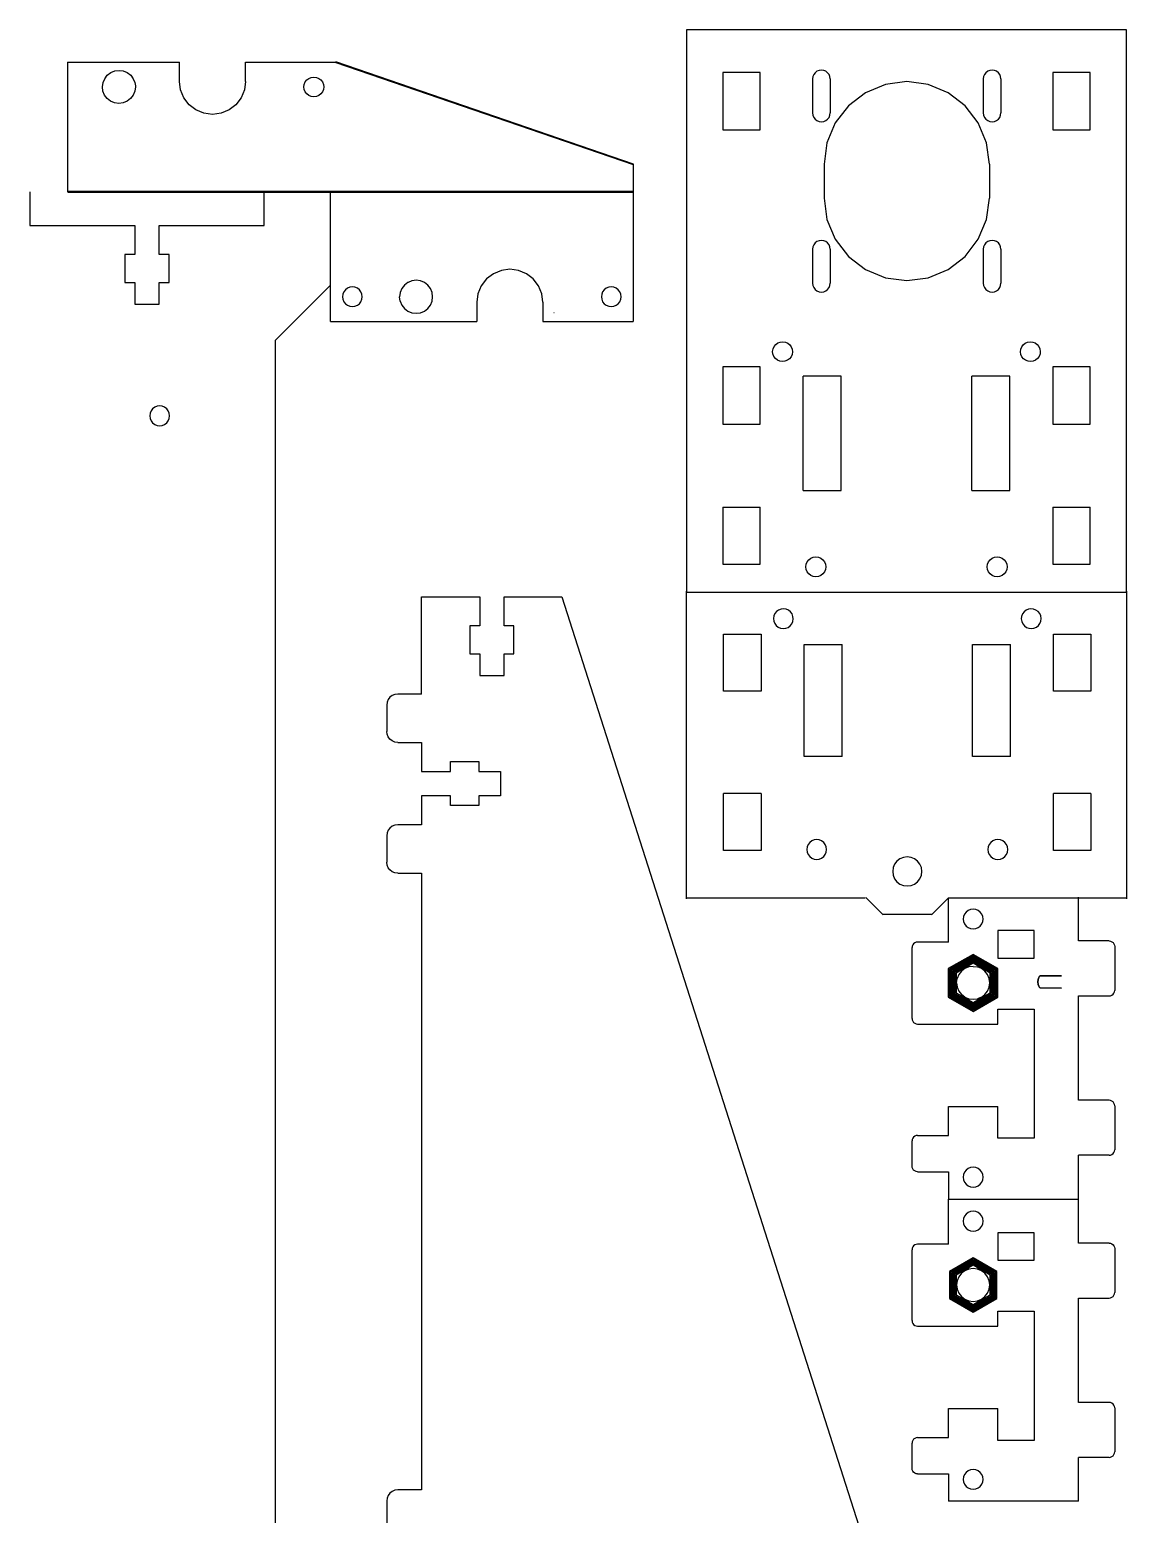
# Model space of a CAD drawing. Extents: x -2059 to 142, y -21 to 1016.
# Drawn here: x -58.7 to 140.6, y 175.3 to 445 of the extents above; entities that cross this region are included whole.
import ezdxf

# ---------------------------------------------------------------- set-up
doc = ezdxf.new("R2010")
doc.units = 0
doc.layers.get('0').update_dxf_attribs({"linetype": 'CONTINUOUS'})

msp = doc.modelspace()

# ---------------------------------------------------------------- linework, layer by layer
at = {"color": 5}
for points in [[(140.419393, 445.00723), (60.520026, 445.00723), (60.520026, 342.913421)], [(140.419393, 342.913421), (140.419393, 445.00723)], [(-51.836722, 439.10261), (-51.836722, 415.54978)], [(-51.836722, 439.10261), (-31.538606, 439.10261)], [(-31.538606, 435.609633), (-31.538606, 439.10261)], [(-19.53875, 435.609633), (-19.53875, 439.10261)], [(-19.538689, 439.10261), (-3.138825, 439.10261)], [(-31.334167, 434.059774), (-31.538606, 435.609633)], [(-19.53875, 435.609633), (-19.74319, 434.059774), (-20.342567, 432.615595), (-21.29608, 431.375449), (-22.538729, 430.42383), (-23.985799, 429.825616), (-25.538697, 429.621579), (-27.091606, 429.825616)], [(-30.73481, 432.615619), (-31.334196, 434.059774)], [(-29.781248, 431.375449), (-30.73476, 432.615619)], [(-28.538665, 430.42383), (-29.781306, 431.375449)], [(-27.091559, 429.825616), (-28.538639, 430.42383)], [(-4.138154, 391.997286), (-4.138154, 415.550113)], [(50.861438, 415.550113), (50.861438, 391.997286)], [(34.461539, 395.490287), (34.257095, 397.040093), (33.657688, 398.484301), (32.704194, 399.724444), (31.461576, 400.67604), (30.014487, 401.274254), (28.461587, 401.478291), (26.908686, 401.274254), (25.461622, 400.67604), (24.218979, 399.724444), (23.265461, 398.484301), (22.666054, 397.040093), (22.46161, 395.490287), (22.46161, 391.997286)], [(34.461539, 395.490287), (34.461539, 391.997286)], [(-4.138154, 391.997286), (22.46161, 391.997286)], [(34.461539, 391.997286), (50.861438, 391.997286)], [(36.440203, 393.615354), (36.477364, 393.615354)], [(60.527667, 287.102599), (60.527667, 342.994123)], [(140.418725, 342.994123), (140.418725, 287.102599)], [(12.391964, 324.308347), (12.391964, 342.005545)], [(12.391964, 342.005545), (22.991901, 342.005545)], [(22.991901, 342.005545), (22.991901, 336.716159)], [(27.391843, 336.716159), (27.391843, 342.005545)], [(27.391843, 342.005545), (37.900065, 342.005545)], [(37.900065, 342.005545), (135.291025, 37.216036)], [(22.991901, 336.716159), (21.191908, 336.716159)], [(21.191908, 336.716159), (21.191908, 331.626332)], [(29.191861, 336.716159), (27.391843, 336.716159)], [(29.191861, 331.626332), (29.191861, 336.716159)], [(21.191908, 331.626332), (22.991901, 331.626332)], [(22.991901, 331.626332), (22.991901, 327.684253)], [(27.391843, 327.684253), (27.391843, 331.626332)], [(27.391843, 331.626332), (29.191861, 331.626332)], [(22.991901, 327.684253), (27.391843, 327.684253)], [(6.677801, 323.723747), (6.359966, 323.31035)], [(7.092007, 324.040938), (6.677801, 323.723747)], [(7.574367, 324.240343), (7.092007, 324.040938)], [(8.092002, 324.308347), (7.574367, 324.240343)], [(12.391964, 324.308347), (8.092002, 324.308347)], [(6.160164, 322.828946), (6.092022, 322.312353), (6.092022, 317.521956)], [(6.359966, 323.31035), (6.160164, 322.828946)], [(6.160164, 317.005334), (6.092022, 317.521956)], [(6.359966, 316.523959), (6.160164, 317.005334)], [(6.677801, 316.110559), (6.359966, 316.523959)], [(7.092007, 315.79337), (6.677801, 316.110559)], [(7.574367, 315.593965), (7.092007, 315.79337)], [(8.092002, 315.525962), (7.574367, 315.593965)], [(8.092002, 315.525962), (12.391964, 315.525962)], [(12.391964, 315.525962), (12.391964, 310.236551)], [(12.391964, 310.236551), (17.691915, 310.236551)], [(17.691915, 310.236551), (17.691915, 312.032934)], [(17.691915, 312.032934), (22.791893, 312.032934)], [(22.791893, 312.032934), (22.791893, 310.236551)], [(22.791893, 310.236551), (26.741863, 310.236551)], [(26.741863, 310.236551), (26.741863, 305.845345)], [(17.691915, 305.845345), (12.391964, 305.845345)], [(12.391964, 305.845345), (12.391964, 300.555935)], [(17.691915, 304.048936), (17.691915, 305.845345)], [(22.791893, 305.845345), (22.791893, 304.048936)], [(26.741863, 305.845345), (22.791893, 305.845345)], [(22.791893, 304.048936), (17.691915, 304.048936)], [(6.359966, 299.557938), (6.160164, 299.076536)], [(6.677801, 299.971311), (6.359966, 299.557938)], [(7.092007, 300.288526), (6.677801, 299.971311)], [(7.574367, 300.487931), (7.092007, 300.288526)], [(8.092002, 300.555935), (7.574367, 300.487931)], [(12.391964, 300.555935), (8.092002, 300.555935)], [(6.160164, 299.076536), (6.092022, 298.559942), (6.092022, 293.769517)], [(6.160164, 293.252923), (6.092022, 293.769517)], [(6.359966, 292.771521), (6.160164, 293.252923)], [(6.677801, 292.358148), (6.359966, 292.771521)], [(7.092007, 292.040933), (6.677801, 292.358148)], [(7.574367, 291.841528), (7.092007, 292.040933)], [(8.092002, 291.773524), (7.574367, 291.841528)], [(8.092002, 291.773524), (12.391964, 291.773524)], [(12.391964, 291.773524), (12.391964, 179.73059)], [(92.954711, 287.243418), (60.386081, 287.243418)], [(96.217949, 284.213699), (93.073165, 287.352194)], [(108.113503, 287.314007), (105.005263, 284.211959)], [(108.07047, 279.262363), (108.07047, 287.246387)], [(140.559828, 287.243418), (108.104526, 287.243418)], [(131.676137, 279.455318), (131.676137, 287.439342)], [(105.105948, 284.250811), (96.127805, 284.250811)], [(101.510422, 278.516034), (101.476368, 278.257711)], [(101.476368, 265.371263), (101.476368, 278.257711)], [(101.610339, 278.756723), (101.510422, 278.516034)], [(101.769261, 278.963396), (101.610339, 278.756723)], [(101.976347, 279.122004), (101.769261, 278.963396)], [(102.21754, 279.221719), (101.976347, 279.122004)], [(102.476355, 279.255734), (102.21754, 279.221719)], [(108.076316, 279.255734), (102.476355, 279.255734)], [(137.2761, 279.455318), (131.676137, 279.455318)], [(137.2761, 279.455318), (137.534913, 279.421328), (137.776079, 279.321613), (137.983192, 279.163006), (138.142114, 278.956332), (138.242005, 278.715644)], [(138.242005, 278.715644), (138.276085, 278.457321)], [(138.276085, 278.457321), (138.276085, 270.473322)], [(137.776079, 269.60903), (137.983192, 269.767637)], [(137.983192, 269.767637), (138.142114, 269.974311)], [(138.142114, 269.974311), (138.242005, 270.215025)], [(138.242005, 270.215025), (138.276085, 270.473322)], [(117.076232, 267.080113), (123.676208, 267.080113)], [(117.076232, 264.373264), (117.076232, 267.080113)], [(123.676208, 267.080113), (123.676208, 243.627075)], [(131.676137, 269.4753), (137.2761, 269.4753)], [(131.676137, 250.513287), (131.676137, 269.4753)], [(137.2761, 269.4753), (137.534913, 269.509341)], [(137.534913, 269.509341), (137.776079, 269.60903)], [(101.476368, 265.371263), (101.510422, 265.112939)], [(101.510422, 265.112939), (101.610339, 264.87225)], [(101.610339, 264.87225), (101.769261, 264.665553)], [(101.769261, 264.665553), (101.976347, 264.506945)], [(101.976347, 264.506945), (102.21754, 264.407256)], [(102.21754, 264.407256), (102.476355, 264.373264)], [(102.476355, 264.373264), (117.076232, 264.373264)], [(102.476355, 244.126061), (108.076316, 244.126061), (108.076316, 249.398067), (117.076232, 249.398067)], [(117.076232, 243.627075), (117.076232, 249.398067)], [(137.2761, 250.513287), (131.676137, 250.513287)], [(137.534913, 250.479269), (137.2761, 250.513287)], [(137.776079, 250.379583), (137.534913, 250.479269)], [(137.983192, 250.220972), (137.776079, 250.379583)], [(138.142114, 250.014301), (137.983192, 250.220972)], [(138.242005, 249.773585), (138.142114, 250.014301)], [(138.276085, 249.515288), (138.242005, 249.773585)], [(138.276085, 249.515288), (138.276085, 241.531265)], [(101.510422, 243.386386), (101.476368, 243.128065)], [(101.476368, 238.537275), (101.476368, 243.128065)], [(101.610339, 243.627075), (101.510422, 243.386386)], [(101.769261, 243.833749), (101.610339, 243.627075)], [(101.976347, 243.992357), (101.769261, 243.833749)], [(102.21754, 244.09207), (101.976347, 243.992357)], [(102.476355, 244.126061), (102.21754, 244.09207)], [(123.676208, 243.627075), (117.076232, 243.627075)], [(137.2761, 240.533267), (131.676137, 240.533267)], [(131.676137, 232.54927), (131.676137, 240.533267)], [(137.2761, 240.533267), (137.534913, 240.567282)], [(137.534913, 240.567282), (137.776079, 240.666971)], [(137.776079, 240.666971), (137.983192, 240.825579)], [(137.983192, 240.825579), (138.142114, 241.032279)], [(138.142114, 241.032279), (138.242005, 241.272965)], [(138.242005, 241.272965), (138.276085, 241.531289)], [(102.476355, 237.539276), (102.21754, 237.573238), (101.976347, 237.672957), (101.769261, 237.831565), (101.610339, 238.038262), (101.510422, 238.278978), (101.476368, 238.537275)], [(102.476355, 237.539276), (108.076316, 237.539276)], [(108.076316, 237.539276), (108.076316, 232.54927)], [(108.074676, 224.367272), (108.074676, 232.550881)], [(131.67452, 224.566858), (131.67452, 232.550881)], [(101.608696, 223.868262), (101.508808, 223.62757)], [(101.767621, 224.07496), (101.608696, 223.868262)], [(101.974733, 224.233568), (101.767621, 224.07496)], [(102.2159, 224.333257), (101.974733, 224.233568)], [(102.474739, 224.367272), (102.2159, 224.333257)], [(108.074676, 224.367272), (102.474739, 224.367272)], [(137.274484, 224.566858), (131.674497, 224.566858)], [(137.274484, 224.566858), (137.533273, 224.53284)], [(137.533296, 224.53284), (137.774463, 224.433154)], [(137.774463, 224.433154), (137.981578, 224.274569)], [(137.981578, 224.274569), (138.140474, 224.067872)], [(138.140474, 224.067872), (138.240364, 223.827156)], [(101.474725, 210.4828), (101.474725, 223.36925)], [(101.508808, 223.62757), (101.474752, 223.36925)], [(138.240388, 223.827156), (138.274444, 223.568859)], [(138.274444, 223.568859), (138.274444, 215.584862)], [(131.67452, 195.624824), (131.67452, 214.58684)], [(131.67452, 214.58684), (137.274484, 214.58684)], [(137.274484, 214.58684), (137.533296, 214.620852)], [(137.533296, 214.620852), (137.774463, 214.720544)], [(137.774463, 214.720544), (137.981578, 214.879152)], [(137.981578, 214.879152), (138.1405, 215.08585)], [(138.140474, 215.08585), (138.240364, 215.326539)], [(138.240388, 215.326539), (138.274444, 215.584862)], [(101.474725, 210.4828), (101.508808, 210.22448)], [(117.074618, 209.484804), (117.074618, 212.191654)], [(117.074618, 212.191624), (123.674568, 212.191624)], [(123.674568, 212.191654), (123.674568, 188.738615)], [(101.508808, 210.22448), (101.608696, 209.983791), (101.767621, 209.77709)], [(101.767621, 209.77709), (101.974733, 209.618482)], [(101.974733, 209.618482), (102.2159, 209.518793)], [(102.2159, 209.518793), (102.474739, 209.484804)], [(102.474739, 209.484804), (117.074618, 209.484804)], [(108.074676, 189.237625), (108.074676, 194.509581)], [(108.074676, 194.509581), (117.074618, 194.509581)], [(117.074618, 188.738615), (117.074618, 194.509581)], [(137.274484, 195.624824), (131.67452, 195.624824)], [(137.533273, 195.590812), (137.274484, 195.624824)], [(137.774463, 195.49112), (137.533296, 195.590812)], [(137.981578, 195.332512), (137.774463, 195.49112)], [(138.1405, 195.125815), (137.981578, 195.332512)], [(138.240388, 194.885126), (138.1405, 195.125815)], [(138.274444, 194.626828), (138.240388, 194.885126)], [(138.274444, 194.626828), (138.274444, 186.642803)], [(101.767621, 188.945315), (101.608696, 188.738615)], [(101.974733, 189.103921), (101.767621, 188.945315)], [(102.2159, 189.203613), (101.974733, 189.103921)], [(102.474739, 189.237625), (102.2159, 189.203613)], [(102.474739, 189.237625), (108.074676, 189.237625)], [(101.508808, 188.497926), (101.474752, 188.239603)], [(101.474752, 183.648815), (101.474752, 188.239603)], [(101.608696, 188.738615), (101.508808, 188.497926)], [(123.674568, 188.738615), (117.074618, 188.738615)], [(137.981578, 185.937119), (138.140474, 186.143793), (138.240388, 186.384505)], [(138.240388, 186.384505), (138.274444, 186.642803)], [(101.508808, 183.390518), (101.474752, 183.648815)], [(137.274484, 185.644807), (131.67452, 185.644807)], [(131.67452, 177.660807), (131.67452, 185.644807)], [(137.274484, 185.644807), (137.533273, 185.678822)], [(137.533296, 185.678822), (137.774463, 185.778511)], [(137.774463, 185.778511), (137.981578, 185.937119)], [(101.608696, 183.149802), (101.508808, 183.390518)], [(101.767621, 182.943102), (101.608696, 183.149802)], [(101.974733, 182.784497), (101.767621, 182.943102)], [(102.2159, 182.684805), (101.974733, 182.784497)], [(102.474739, 182.650819), (102.2159, 182.684805)], [(102.474739, 182.650819), (108.074676, 182.650819)], [(108.074676, 182.650819), (108.074676, 177.660807)], [(6.160164, 178.251167), (6.092022, 177.734569), (6.092022, 172.944173)], [(6.359966, 178.732568), (6.160164, 178.251167)], [(6.677801, 179.145966), (6.359966, 178.732568)], [(7.092007, 179.463156), (6.677801, 179.145966)], [(7.574367, 179.66256), (7.092007, 179.463156)], [(8.092002, 179.73059), (7.574367, 179.66256)], [(12.391964, 179.73059), (8.092002, 179.73059)], [(131.674497, 177.660807), (108.074676, 177.660807)]]:
    msp.add_lwpolyline(points, dxfattribs=at)
at = {"color": 7}
for points in [[(-3.12261, 439.148524), (-3.153725, 439.055362), (50.811454, 420.505598), (50.811454, 415.599562), (-51.835926, 415.599562), (-51.835926, 415.50018), (50.86123, 415.50018), (50.911011, 415.50018), (50.911011, 415.549859), (50.911011, 420.539739), (50.911011, 420.573883), (50.876773, 420.586422), (-3.12261, 439.148656), (-3.12261, 439.148656)], [(-45.411477, 435.386502), (-45.111787, 436.108593), (-44.635036, 436.728691), (-44.013728, 437.204463)], [(-44.013728, 437.204463), (-43.290196, 437.503583)], [(-43.290229, 437.503583), (-42.513782, 437.605628)], [(-42.513721, 437.605628), (-41.73728, 437.503583)], [(-41.737309, 437.503583), (-41.013784, 437.204463)], [(-41.013758, 437.204463), (-40.392414, 436.728668)], [(67.119953, 437.222816), (67.119953, 426.843601)], [(73.919911, 437.222816), (67.119953, 437.222816)], [(73.919911, 426.843601), (73.919911, 437.222816)], [(83.888451, 437.197985), (83.634176, 436.867259)], [(84.219811, 437.451755), (83.888451, 437.197985)], [(84.605724, 437.611284), (84.219811, 437.451755)], [(85.019817, 437.665672), (84.605724, 437.611284)], [(85.433914, 437.611284), (85.019817, 437.665672)], [(85.819797, 437.451755), (85.433914, 437.611284)], [(86.151189, 437.197985), (85.819797, 437.451755)], [(86.405433, 436.867259), (86.151189, 437.197985)], [(114.888226, 437.197985), (114.63395, 436.867259)], [(115.219589, 437.451755), (114.888226, 437.197985)], [(115.605475, 437.611284), (115.219589, 437.451755)], [(116.019569, 437.665672), (115.605475, 437.611284)], [(116.433689, 437.611284), (116.019569, 437.665672)], [(116.819575, 437.451755), (116.433689, 437.611284)], [(117.150937, 437.197985), (116.819575, 437.451755)], [(117.405237, 436.867259), (117.150937, 437.197985)], [(127.019511, 437.222816), (127.019511, 426.843601)], [(133.819469, 437.222816), (127.019511, 437.222816)], [(133.819469, 426.843601), (133.819469, 437.222816)], [(-45.538556, 434.611611), (-45.411539, 435.386502)], [(-45.436293, 433.836696), (-45.53851, 434.611611)], [(-40.392472, 436.728668), (-39.915716, 436.108593)], [(-39.915657, 436.108593), (-39.61597, 435.386502)], [(-39.538558, 434.611611), (-39.640783, 433.836696)], [(-39.615999, 435.386502), (-39.538587, 434.799575)], [(-39.538587, 434.799604), (-39.538587, 434.611611)], [(-8.938792, 434.611611), (-8.877436, 435.076556)], [(-8.877436, 434.146639), (-8.938792, 434.611611)], [(-8.877436, 435.076556), (-8.697631, 435.509792)], [(-8.697631, 435.509792), (-8.411581, 435.881852)], [(-8.411581, 435.881852), (-8.03879, 436.167334)], [(-8.03879, 436.167334), (-7.604676, 436.3468)], [(-7.604676, 436.3468), (-7.138791, 436.407993)], [(-7.138791, 436.407993), (-6.672923, 436.3468)], [(-6.672923, 436.3468), (-6.238789, 436.167334)], [(-6.238789, 436.167334), (-5.866001, 435.881829)], [(-5.866001, 435.881852), (-5.579948, 435.509792)], [(-5.579948, 435.509792), (-5.400144, 435.076556)], [(-5.400144, 435.076556), (-5.338818, 434.611611)], [(-5.338818, 434.611611), (-5.400144, 434.146639)], [(83.474355, 436.482141), (83.419832, 436.068872)], [(83.419832, 436.068872), (83.419832, 429.881255)], [(83.634176, 436.867259), (83.474355, 436.482141)], [(86.565283, 436.482141), (86.405433, 436.867259)], [(86.619803, 436.068872), (86.565283, 436.482141)], [(86.619803, 436.068872), (86.619803, 429.881255)], [(96.637428, 435.059792), (93.019746, 433.564269)], [(100.519693, 435.569886), (96.637428, 435.059792)], [(104.401958, 435.059792), (100.519693, 435.569886)], [(108.01964, 433.564269), (104.401958, 435.059792)], [(114.474103, 436.482141), (114.419583, 436.068872)], [(114.419583, 436.068872), (114.419583, 429.881255)], [(114.63395, 436.867259), (114.474103, 436.482141)], [(117.565031, 436.482141), (117.405237, 436.867259)], [(117.619581, 436.068872), (117.565031, 436.482141)], [(117.619581, 436.068872), (117.619581, 429.881255)], [(-45.136606, 433.114605), (-45.436293, 433.836696)], [(-44.659838, 432.494533), (-45.136606, 433.114605)], [(-44.038561, 432.018735), (-44.65987, 432.494533)], [(-43.31498, 431.719615), (-44.038532, 432.018735)], [(-42.538537, 431.617597), (-43.31498, 431.719615)], [(-41.038533, 432.018735), (-41.762096, 431.719615), (-42.538537, 431.617597)], [(-40.41723, 432.494533), (-41.038533, 432.018735)], [(-39.94047, 433.114605), (-40.41723, 432.494533)], [(-39.640783, 433.836696), (-39.94047, 433.114605)], [(-8.697631, 433.713406), (-8.877436, 434.146639)], [(-8.411581, 433.341369), (-8.697631, 433.713406)], [(-8.03879, 433.055891), (-8.411581, 433.341369)], [(-7.604676, 432.876424), (-8.03879, 433.055891)], [(-7.13885, 432.815202), (-7.604707, 432.876424)], [(-6.672954, 432.876424), (-7.13885, 432.815202)], [(-6.238789, 433.055891), (-6.672923, 432.876424)], [(-5.86606, 433.341369), (-6.238848, 433.055891)], [(-5.579948, 433.713406), (-5.866001, 433.341369)], [(-5.400144, 434.146639), (-5.579948, 433.713406)], [(93.019746, 433.564269), (89.913175, 431.185258)], [(111.126237, 431.185258), (108.01964, 433.564269)], [(83.419832, 429.881255), (83.474355, 429.467983)], [(83.474355, 429.467983), (83.634176, 429.082869)], [(83.634176, 429.082869), (83.888451, 428.752169)], [(86.151189, 428.752169), (86.405433, 429.082869)], [(86.405433, 429.082869), (86.565283, 429.467983)], [(86.565283, 429.467983), (86.619803, 429.881255)], [(89.913175, 431.185258), (87.529418, 428.084846)], [(113.509994, 428.084846), (111.126237, 431.185258)], [(114.419583, 429.881255), (114.474103, 429.467983)], [(114.474103, 429.467983), (114.63395, 429.082869)], [(114.63395, 429.082869), (114.888226, 428.752169)], [(117.150937, 428.752169), (117.405237, 429.082869)], [(117.405237, 429.082869), (117.565031, 429.467983)], [(117.565031, 429.467983), (117.619581, 429.881255)], [(67.119953, 426.843601), (73.919911, 426.843601)], [(83.888451, 428.752169), (84.219811, 428.498399)], [(84.219811, 428.498399), (84.605724, 428.33887)], [(84.605724, 428.33887), (85.019817, 428.284458)], [(85.019817, 428.284458), (85.433914, 428.33887)], [(85.433914, 428.33887), (85.819797, 428.498399)], [(85.819797, 428.498399), (86.151189, 428.752169)], [(87.529418, 428.084846), (86.030934, 424.474368)], [(115.008478, 424.474368), (113.509994, 428.084846)], [(114.888226, 428.752169), (115.219589, 428.498399)], [(115.219589, 428.498399), (115.605475, 428.33887)], [(115.605475, 428.33887), (116.019569, 428.284458)], [(116.019569, 428.284458), (116.433689, 428.33887)], [(116.433689, 428.33887), (116.819575, 428.498399)], [(116.819575, 428.498399), (117.150937, 428.752169)], [(127.019511, 426.843601), (133.819469, 426.843601)], [(86.030934, 424.474368), (85.519799, 420.59986)], [(115.51956, 420.59986), (115.008478, 424.474368)], [(85.519799, 420.59986), (85.519799, 414.412246)], [(115.51956, 420.59986), (115.51956, 414.412246)], [(85.519799, 414.412246), (86.030934, 410.537711)], [(115.008478, 410.537711), (115.51956, 414.412246)], [(86.030934, 410.537711), (87.529418, 406.927233)], [(113.509994, 406.927233), (115.008478, 410.537711)], [(83.474355, 405.544116), (83.419832, 405.130847)], [(83.419832, 405.130847), (83.419832, 398.943233)], [(83.634176, 405.929234), (83.474355, 405.544116)], [(83.888451, 406.259937), (83.634176, 405.929234)], [(84.219811, 406.513703), (83.888451, 406.259937)], [(84.605724, 406.673235), (84.219811, 406.513703)], [(85.019817, 406.72762), (84.605724, 406.673235)], [(85.433914, 406.673235), (85.019817, 406.72762)], [(85.819797, 406.513703), (85.433914, 406.673235)], [(86.151189, 406.259937), (85.819797, 406.513703)], [(86.405433, 405.929234), (86.151189, 406.259937)], [(86.565283, 405.544116), (86.405433, 405.929234)], [(86.619803, 405.130847), (86.565283, 405.544116)], [(86.619803, 405.130847), (86.619803, 398.943233)], [(87.529418, 406.927233), (89.913175, 403.826847)], [(111.126237, 403.826847), (113.509994, 406.927233)], [(114.474103, 405.544116), (114.419583, 405.130847)], [(114.419583, 405.130847), (114.419583, 398.943233)], [(114.63395, 405.929234), (114.474103, 405.544116)], [(114.888226, 406.259937), (114.63395, 405.929234)], [(115.219589, 406.513703), (114.888226, 406.259937)], [(115.605475, 406.673235), (115.219589, 406.513703)], [(116.019569, 406.72762), (115.605475, 406.673235)], [(116.433689, 406.673235), (116.019569, 406.72762)], [(116.819575, 406.513703), (116.433689, 406.673235)], [(117.150937, 406.259937), (116.819575, 406.513703)], [(117.405237, 405.929234), (117.150937, 406.259937)], [(117.565031, 405.544116), (117.405237, 405.929234)], [(117.619581, 405.130847), (117.565031, 405.544116)], [(117.619581, 405.130847), (117.619581, 398.943233)], [(89.913175, 403.826847), (93.019746, 401.447807)], [(108.01964, 401.447807), (111.126237, 403.826847)], [(8.526775, 395.713391), (8.826492, 394.991274), (9.303249, 394.371205), (9.924553, 393.895407), (10.648074, 393.596287), (11.424557, 393.494292), (12.201002, 393.596287), (12.924533, 393.895407), (13.545827, 394.371205), (14.022584, 394.991274), (14.322305, 395.713391), (14.424528, 396.488283), (14.322305, 397.263201), (14.022584, 397.985291), (13.545827, 398.60536), (12.961701, 399.081187), (12.924533, 399.081187), (12.23817, 399.380278), (12.201002, 399.380278), (11.461715, 399.4823), (11.424557, 399.4823), (10.685252, 399.380278), (10.648074, 399.380278), (9.96172, 399.081187), (9.924553, 399.081187)], [(93.019746, 401.447807), (96.637428, 399.952313)], [(96.637428, 399.952313), (100.519693, 399.442219)], [(100.519693, 399.442219), (104.401958, 399.952313)], [(104.401958, 399.952313), (108.01964, 401.447807)], [(0.761812, 394.932563), (1.1346, 395.218041), (1.420653, 395.590078), (1.600468, 396.023338), (1.661783, 396.488283), (1.600468, 396.953228), (1.420653, 397.386487), (1.1346, 397.758527), (0.761812, 398.044032), (0.327678, 398.223496), (-0.13819, 398.284692), (-0.604045, 398.223496), (-1.038189, 398.044032), (-1.41097, 397.758527), (-1.69703, 397.386487), (-1.876835, 396.953228), (-1.938181, 396.488283), (-1.876835, 396.023338), (-1.69703, 395.590078), (-1.41097, 395.218041), (-1.038189, 394.932563), (-0.604045, 394.753093), (-0.13819, 394.691874), (0.327678, 394.753093), (0.761812, 394.932563)], [(9.924553, 399.081187), (9.340416, 398.60536), (9.303249, 398.60536), (8.826492, 397.985291), (8.526775, 397.263201), (8.42455, 396.488283)], [(8.526775, 395.713391), (8.42455, 396.488283)], [(47.32733, 394.753093), (47.761431, 394.932563), (48.13421, 395.218041), (48.420284, 395.590078), (48.600109, 396.023338), (48.661427, 396.488283), (48.600109, 396.953228), (48.420284, 397.386487), (48.13421, 397.758527), (47.761431, 398.044032), (47.32733, 398.223496), (46.861434, 398.284692), (46.395588, 398.223496), (45.961437, 398.044032), (45.588655, 397.758527), (45.302634, 397.386487), (45.122782, 396.953228), (45.061464, 396.488283), (45.122782, 396.023338), (45.302634, 395.590078), (45.588655, 395.218041), (45.961437, 394.932563), (46.395588, 394.753093), (46.861434, 394.691874), (47.32733, 394.753093)], [(83.419832, 398.943233), (83.474355, 398.529935)], [(83.474355, 398.529935), (83.634176, 398.14482)], [(83.634176, 398.14482), (83.888451, 397.814114)], [(83.888451, 397.814114), (84.219811, 397.560347)], [(84.219811, 397.560347), (84.605724, 397.400822)], [(84.605724, 397.400822), (85.019817, 397.346407)], [(85.019817, 397.346407), (85.433914, 397.400822)], [(85.433914, 397.400822), (85.819797, 397.560347)], [(85.819797, 397.560347), (86.151189, 397.814114)], [(86.151189, 397.814114), (86.405433, 398.14482)], [(86.405433, 398.14482), (86.565283, 398.529935)], [(86.565283, 398.529935), (86.619803, 398.943233)], [(114.419583, 398.943233), (114.474103, 398.529935)], [(114.474103, 398.529935), (114.63395, 398.14482)], [(114.63395, 398.14482), (114.888226, 397.814114)], [(114.888226, 397.814114), (115.219589, 397.560347)], [(115.219589, 397.560347), (115.605475, 397.400822)], [(115.605475, 397.400822), (116.019569, 397.346407)], [(116.019569, 397.346407), (116.433689, 397.400822)], [(116.433689, 397.400822), (116.819575, 397.560347)], [(116.819575, 397.560347), (117.150937, 397.814114)], [(117.150937, 397.814114), (117.405237, 398.14482)], [(117.405237, 398.14482), (117.565031, 398.529935)], [(117.565031, 398.529935), (117.619581, 398.943233)], [(76.170312, 386.564162), (76.24194, 387.027622), (76.431356, 387.456815), (76.725584, 387.822454)], [(77.035561, 384.988913), (76.669216, 385.282555), (76.391477, 385.660839), (76.221321, 386.097963), (76.170312, 386.564162)], [(76.725584, 387.822428), (77.104623, 388.099587), (77.542619, 388.269431), (78.009748, 388.320312), (78.474159, 388.248827)], [(78.474159, 388.248827), (78.904156, 388.059814), (79.270548, 387.766145), (79.548237, 387.387888), (79.718417, 386.950764), (79.769425, 386.484565), (79.697774, 386.021105), (79.508358, 385.591912)], [(121.241624, 386.021079), (121.169993, 386.484565), (121.220976, 386.950738), (121.391135, 387.387888)], [(122.542274, 384.779272), (122.104304, 384.949113), (121.725266, 385.226276), (121.431014, 385.591912), (121.241624, 386.021079)], [(121.391135, 387.387888), (121.668874, 387.766145), (122.035216, 388.059814), (122.465263, 388.248827)], [(122.465263, 388.248827), (122.929674, 388.320312), (123.39675, 388.269431), (123.834746, 388.099587)], [(123.834746, 388.099587), (124.213811, 387.822428), (124.508066, 387.456815), (124.697429, 387.027622)], [(124.697429, 387.027622), (124.769084, 386.564138), (124.718075, 386.097963), (124.547918, 385.660839)], [(67.119953, 383.729957), (67.119953, 373.350745), (73.919911, 373.350745)], [(73.919911, 383.729957), (67.119953, 383.729957)], [(73.919911, 373.350745), (73.919911, 383.729957)], [(77.465605, 384.7999), (77.035561, 384.988913)], [(77.92999, 384.728389), (77.465605, 384.7999)], [(78.397095, 384.779296), (77.92999, 384.728389)], [(79.508358, 385.591912), (79.21413, 385.226299), (78.835118, 384.949113), (78.397095, 384.779296)], [(123.903838, 384.98889), (123.473814, 384.7999), (123.009406, 384.728389), (122.542274, 384.779272)], [(124.547918, 385.660839), (124.270203, 385.282555), (123.903838, 384.98889)], [(133.819469, 383.729957), (127.019511, 383.729957)], [(127.019511, 383.729957), (127.019511, 373.350745)], [(133.819469, 373.350745), (133.819469, 383.729957)], [(88.619804, 382.050769), (81.719858, 382.050769)], [(81.719858, 361.323828), (81.719858, 382.050769)], [(88.619804, 361.323828), (88.619804, 382.050769)], [(119.219566, 382.050769), (112.319615, 382.050769)], [(112.319615, 361.323828), (112.319615, 382.050769)], [(119.219566, 361.323828), (119.219566, 382.050769)], [(-36.869611, 375.321248), (-36.931005, 374.855867)], [(-36.689616, 375.754943), (-36.869611, 375.321248)], [(-36.403299, 376.12734), (-36.689616, 375.754943)], [(-36.03015, 376.413099), (-36.403299, 376.12734)], [(-35.595611, 376.59272), (-36.03015, 376.413099)], [(-35.129293, 376.653989), (-35.595611, 376.59272)], [(-34.662969, 376.59272), (-35.129293, 376.653989)], [(-34.228435, 376.413099), (-34.662969, 376.59272)], [(-33.85529, 376.12734), (-34.228435, 376.413099)], [(-33.568961, 375.754943), (-33.85529, 376.12734)], [(-33.388975, 375.321248), (-33.568961, 375.754943)], [(-33.327581, 374.855867), (-33.388975, 375.321248)], [(-36.931005, 374.855867), (-36.869611, 374.390487)], [(-36.869611, 374.390487), (-36.689616, 373.956818)], [(-36.689616, 373.956818), (-36.403299, 373.584395)], [(-36.403299, 373.584395), (-36.03015, 373.298663)], [(-36.03015, 373.298663), (-35.595611, 373.119015)], [(-35.595611, 373.119015), (-35.129293, 373.057746)], [(-35.129293, 373.057746), (-34.662969, 373.119015)], [(-34.662969, 373.119015), (-34.228435, 373.298663)], [(-34.228435, 373.298663), (-33.85529, 373.584395)], [(-33.85529, 373.584395), (-33.568961, 373.956818)], [(-33.568961, 373.956818), (-33.388975, 374.390487)], [(-33.388975, 374.390487), (-33.327581, 374.855867)], [(127.019511, 373.350745), (133.819469, 373.350745)], [(81.719858, 361.323828), (88.619804, 361.323828)], [(112.319615, 361.323828), (119.219566, 361.323828)], [(67.119953, 358.280927), (67.119953, 347.901714)], [(67.119953, 358.280927), (73.919911, 358.280927)], [(73.919911, 347.901714), (73.919911, 358.280927)], [(127.019511, 347.901714), (133.819469, 347.901714), (133.819469, 358.280927)], [(127.019511, 358.280927), (127.019511, 347.901714)], [(127.019511, 358.280927), (133.819469, 358.280927)], [(82.219837, 347.420135), (82.281155, 347.88508), (82.461006, 348.318339), (82.747054, 348.690376), (83.119834, 348.975858), (83.553931, 349.155321)], [(83.553931, 349.155321), (84.01983, 349.216544), (84.485703, 349.155321)], [(84.485703, 349.155321), (84.919827, 348.975858)], [(84.919827, 348.975858), (85.292606, 348.690376)], [(85.292606, 348.690376), (85.578657, 348.318339)], [(85.578657, 348.318339), (85.758479, 347.88508)], [(115.119572, 347.420135), (115.18094, 347.88508), (115.360738, 348.318339)], [(115.360738, 348.318339), (115.646789, 348.690376), (116.019569, 348.975858), (116.453693, 349.155321)], [(116.453693, 349.155321), (116.919592, 349.216544)], [(116.919592, 349.216544), (117.385438, 349.155321)], [(117.385438, 349.155321), (117.819588, 348.975858), (118.192368, 348.690376)], [(118.192368, 348.690376), (118.478389, 348.318339), (118.658217, 347.88508)], [(67.119953, 347.901714), (73.919911, 347.901714)], [(82.281155, 346.95519), (82.219837, 347.420135)], [(82.747054, 346.149893), (82.461006, 346.52193), (82.281155, 346.95519)], [(84.485703, 345.684948), (84.01983, 345.623726), (83.553931, 345.684948), (83.119834, 345.864415), (82.747054, 346.149893)], [(85.578657, 346.52193), (85.292606, 346.149893), (84.919827, 345.864415), (84.485703, 345.684948)], [(85.758479, 346.95519), (85.578657, 346.52193)], [(85.758479, 347.88508), (85.819797, 347.420135), (85.758479, 346.95519)], [(115.18094, 346.95519), (115.119572, 347.420135)], [(115.360738, 346.52193), (115.18094, 346.95519)], [(115.646789, 346.149893), (115.360738, 346.52193)], [(116.453693, 345.684948), (116.019569, 345.864415), (115.646789, 346.149893)], [(117.819588, 345.864415), (117.385438, 345.684948), (116.919592, 345.623726), (116.453693, 345.684948)], [(118.478389, 346.52193), (118.192368, 346.149893), (117.819588, 345.864415)], [(118.658217, 347.88508), (118.719558, 347.420135), (118.658217, 346.95519), (118.478389, 346.52193)], [(60.386081, 342.853301), (140.559828, 342.853301)], [(76.385836, 338.503968), (76.314206, 338.040479)], [(76.314206, 338.040479), (76.365191, 337.574333)], [(76.365191, 337.574333), (76.535374, 337.137186)], [(76.575227, 338.933159), (76.385836, 338.503968)], [(76.535374, 337.137186), (76.813086, 336.758899)], [(76.869481, 339.298772), (76.575227, 338.933159)], [(77.248519, 339.575957), (76.869481, 339.298772)], [(77.686515, 339.745775), (77.248519, 339.575957)], [(78.153641, 339.796656), (77.686515, 339.745775)], [(78.618029, 339.725223), (78.153641, 339.796682)], [(79.04805, 339.536184), (78.618029, 339.725223)], [(79.414418, 339.242515), (79.04805, 339.536184)], [(79.692133, 338.864258), (79.414418, 339.242515)], [(79.652281, 337.068285), (79.841671, 337.497449)], [(79.862313, 338.427134), (79.692133, 338.864258)], [(79.841671, 337.497449), (79.913299, 337.960932)], [(79.913299, 337.960932), (79.862313, 338.427134)], [(121.313864, 337.960962), (121.385518, 337.497472)], [(121.364899, 338.427158), (121.31389, 337.960962)], [(121.535032, 338.864284), (121.364899, 338.427158)], [(121.385518, 337.497472), (121.574908, 337.068334)], [(123.153276, 336.204785), (123.617687, 336.276293), (124.047731, 336.465336), (124.414076, 336.758952), (124.691815, 337.137235), (124.861972, 337.574382), (124.912954, 338.040558), (124.841326, 338.504018), (124.651936, 338.933209), (124.357681, 339.298848), (123.978669, 339.57601), (123.540673, 339.745828), (123.073544, 339.796705), (122.609133, 339.725247), (122.179113, 339.53621), (121.812741, 339.242542), (121.535032, 338.864284)], [(67.26382, 335.20638), (74.063781, 335.20638)], [(67.26382, 324.827166), (67.26382, 335.20638)], [(74.063781, 335.20638), (74.063781, 324.827166)], [(76.813086, 336.758899), (77.179457, 336.465257)], [(77.179457, 336.465257), (77.609478, 336.276244)], [(77.609478, 336.276244), (78.073886, 336.204735)], [(78.073886, 336.204785), (78.541015, 336.255692)], [(78.541015, 336.255666), (78.979014, 336.42551)], [(78.979014, 336.42551), (79.358026, 336.702643)], [(79.358026, 336.702643), (79.652281, 337.068285)], [(121.574908, 337.068334), (121.869139, 336.702669)], [(121.869139, 336.702669), (122.248175, 336.42551)], [(122.248175, 336.42551), (122.686171, 336.255692)], [(122.686171, 336.255692), (123.153276, 336.204785)], [(127.163382, 335.20638), (133.963339, 335.20638)], [(127.163382, 324.827166), (127.163382, 335.20638)], [(133.963339, 335.20638), (133.963339, 324.827166)], [(81.863726, 333.327606), (88.763677, 333.327606)], [(81.863726, 312.999835), (81.863726, 333.327606)], [(88.763677, 312.999835), (88.763677, 333.327606)], [(112.463486, 312.999835), (112.463486, 333.327606), (119.363437, 333.327606)], [(119.363437, 312.999835), (119.363437, 333.327606)], [(74.063781, 324.827166), (67.26382, 324.827166)], [(133.963339, 324.827166), (127.163382, 324.827166)], [(88.763677, 312.999835), (81.863726, 312.999835)], [(119.363437, 312.999835), (112.463486, 312.999835)], [(74.063781, 306.264323), (74.063781, 295.885113), (67.26382, 295.885113), (67.26382, 306.264323)], [(74.063781, 306.264323), (67.26382, 306.264323)], [(133.963339, 306.264323), (133.963339, 295.885113), (127.163382, 295.885113), (127.163382, 306.264323)], [(133.963339, 306.264323), (127.163382, 306.264323)], [(85.902376, 296.549667), (85.722551, 296.982901), (85.43648, 297.354965), (85.0637, 297.640442), (84.6296, 297.819909), (84.163701, 297.881105), (83.697828, 297.819909), (83.263701, 297.640442), (82.890922, 297.354965), (82.604903, 296.982901), (82.425049, 296.549667), (82.363731, 296.084697), (82.425049, 295.619777), (82.604903, 295.186518), (82.890922, 294.814454), (83.263701, 294.528976)], [(116.597589, 294.349509), (117.063462, 294.288313), (117.529334, 294.349509), (117.963458, 294.528976), (118.336241, 294.814454), (118.622312, 295.186518), (118.802113, 295.619777), (118.863455, 296.084697), (118.802113, 296.549667), (118.622312, 296.982901), (118.336241, 297.354965), (117.963458, 297.640442), (117.529334, 297.819909), (117.063462, 297.881105), (116.597589, 297.819909), (116.163465, 297.640442), (115.790686, 297.354965), (115.504612, 296.982901), (115.32481, 296.549667), (115.263495, 296.084697), (115.32481, 295.619777), (115.504612, 295.186518), (115.790686, 294.814454), (116.163465, 294.528976), (116.597589, 294.349509)], [(83.263701, 294.528976), (83.697828, 294.349509)], [(83.697828, 294.349509), (84.163701, 294.288313)], [(84.163701, 294.288313), (84.6296, 294.349509)], [(84.6296, 294.349509), (85.0637, 294.528976)], [(85.0637, 294.528976), (85.43648, 294.814454)], [(85.43648, 294.814454), (85.722551, 295.186518)], [(85.722551, 295.186518), (85.902376, 295.619777)], [(85.96372, 296.084697), (85.902376, 296.549667)], [(85.902376, 295.619777), (85.96372, 296.084697)], [(99.927236, 294.649038), (99.287669, 294.38465), (98.738474, 293.964085), (98.317043, 293.415958)], [(100.613583, 294.739258), (99.927236, 294.649038)], [(101.299926, 294.649038), (100.613583, 294.739258)], [(101.939494, 294.38465), (101.299926, 294.649038)], [(102.488689, 293.964085), (101.939494, 294.38465)], [(98.052127, 292.777689), (97.961755, 292.092684)], [(97.961755, 292.092684), (98.052127, 291.407706)], [(98.317043, 293.415958), (98.052127, 292.777689)], [(98.052127, 291.407706), (98.317043, 290.769436)], [(102.910119, 293.415958), (102.488689, 293.964085)], [(103.175035, 292.777689), (102.910119, 293.415958)], [(102.910119, 290.769436), (103.175035, 291.407706)], [(103.175035, 291.407706), (103.265384, 292.092684), (103.175035, 292.777689)], [(98.317043, 290.769436), (98.738474, 290.221309), (99.287669, 289.80077), (99.927236, 289.536356), (100.613583, 289.446162)], [(100.613583, 289.446162), (101.299926, 289.536356)], [(101.299926, 289.536356), (101.939494, 289.80077)], [(101.939494, 289.80077), (102.488689, 290.221309), (102.910119, 290.769436)], [(113.849054, 284.717573), (113.476272, 285.003051), (113.042148, 285.182518), (112.576275, 285.243739), (112.110403, 285.182518), (111.676279, 285.003051), (111.303499, 284.717573), (111.017448, 284.345535), (110.837624, 283.912275), (110.776282, 283.44733), (110.837624, 282.982385), (111.017448, 282.549125), (111.303499, 282.177113), (111.676279, 281.891609), (112.110403, 281.712142), (112.576275, 281.650921), (113.042148, 281.712142), (113.476272, 281.891609), (113.849054, 282.177113), (114.135099, 282.549125), (114.314927, 282.982385), (114.376268, 283.44733), (114.314927, 283.912275), (114.135099, 284.345535), (113.849054, 284.717573)], [(117.072307, 281.346349), (117.076144, 276.35634), (123.67612, 276.361458)], [(123.676208, 276.361536), (123.672372, 281.351519), (117.072418, 281.346401)], [(109.576311, 271.853083), (109.678533, 272.628)], [(109.978224, 273.350116), (109.678533, 272.628)], [(111.07628, 274.44596), (110.454971, 273.970163), (109.978224, 273.350116)], [(112.576275, 274.847073), (111.799838, 274.745054), (111.07628, 274.44596)], [(112.576275, 274.847073), (113.352736, 274.745054)], [(114.697576, 273.970163), (114.07627, 274.44596), (113.352736, 274.745054)], [(115.174324, 273.350116), (114.697576, 273.970163)], [(115.576263, 271.853083), (115.474017, 272.628), (115.174324, 273.350116)], [(109.576311, 271.853083), (109.678533, 271.078191)], [(109.678533, 271.078191), (109.978224, 270.356075)], [(109.978224, 270.356075), (110.454971, 269.736003)], [(111.07628, 269.260205), (110.454971, 269.736003)], [(114.07627, 269.260205), (114.697576, 269.736003)], [(114.697576, 269.736003), (115.174324, 270.356075)], [(115.174324, 270.356075), (115.474017, 271.078191)], [(115.474017, 271.078191), (115.576263, 271.853083)], [(111.07628, 269.260205), (111.799838, 268.961111)], [(111.799838, 268.961111), (112.576275, 268.859092), (113.352736, 268.961111)], [(114.07627, 269.260205), (113.352736, 268.961111)], [(113.476272, 238.097003), (113.042148, 238.276443), (112.576275, 238.337689), (112.110403, 238.276443), (111.676279, 238.097003), (111.303499, 237.811522), (111.017448, 237.439461), (110.837624, 237.006225), (110.776282, 236.541254), (110.837624, 236.076309), (111.017448, 235.643052), (111.303499, 235.271012), (111.676279, 234.985534), (112.110403, 234.806093), (112.576275, 234.744871), (113.042148, 234.806093), (113.476272, 234.985534), (113.849054, 235.271012), (114.135099, 235.643052), (114.314927, 236.076309), (114.376268, 236.541254), (114.314927, 237.006225), (114.135099, 237.439461), (113.849054, 237.811522), (113.476272, 238.097003)], [(108.074676, 232.550881), (131.674497, 232.550881)], [(111.015808, 229.457075), (110.83601, 229.023813)], [(111.301856, 229.829112), (111.015808, 229.457075)], [(111.674662, 230.114614), (111.301856, 229.829112)], [(112.108786, 230.294057), (111.674662, 230.114614)], [(112.574658, 230.355277), (112.108786, 230.294057)], [(113.040508, 230.294057), (112.574658, 230.355277)], [(113.474655, 230.114614), (113.040508, 230.294057)], [(113.847437, 229.829112), (113.474655, 230.114614)], [(114.133482, 229.457075), (113.847437, 229.829112)], [(114.31331, 229.023813), (114.133482, 229.457075)], [(110.83601, 229.023813), (110.774665, 228.558868)], [(110.774665, 228.558868), (110.83601, 228.093923)], [(110.83601, 228.093923), (111.015808, 227.660663)], [(111.015808, 227.660663), (111.301856, 227.288623)], [(111.301856, 227.288623), (111.674662, 227.003148)], [(111.674662, 227.003148), (112.108786, 226.823678)], [(112.108786, 226.823678), (112.574658, 226.762459), (113.040508, 226.823678)], [(113.040508, 226.823678), (113.474655, 227.003148)], [(113.474655, 227.003148), (113.847437, 227.288623)], [(113.847437, 227.288623), (114.133482, 227.660663)], [(114.133482, 227.660663), (114.31331, 228.093923)], [(114.374628, 228.558868), (114.31331, 229.023813)], [(114.31331, 228.093923), (114.374628, 228.558868)], [(123.67062, 226.463058), (117.070667, 226.457943), (117.074504, 221.467931)], [(123.674568, 221.473049), (123.670731, 226.463058)], [(117.074618, 221.467879), (123.674568, 221.472994)], [(109.976607, 218.461629), (109.676893, 217.739512)], [(110.453354, 219.081701), (109.976607, 218.461629)], [(111.074666, 219.557499), (110.453354, 219.081701)], [(111.798194, 219.856592), (111.074666, 219.557499)], [(112.574658, 219.958611), (111.798194, 219.856592)], [(113.35112, 219.856592), (112.574658, 219.958611)], [(114.695963, 219.081701), (114.074654, 219.557499), (113.35112, 219.856592)], [(115.17271, 218.461629), (114.695963, 219.081701)], [(115.4724, 217.739512), (115.17271, 218.461629)], [(109.676893, 217.739512), (109.574671, 216.96462), (109.676893, 216.189732)], [(109.676893, 216.189732), (109.976607, 215.467612), (110.453354, 214.847543)], [(114.695963, 214.847543), (115.17271, 215.467612), (115.4724, 216.189732)], [(115.4724, 216.189732), (115.574623, 216.96462), (115.4724, 217.739512)], [(110.453354, 214.847543), (111.074666, 214.371745), (111.798194, 214.072625)], [(111.798194, 214.072625), (112.574658, 213.970633)], [(112.574658, 213.970633), (113.35112, 214.072625)], [(113.35112, 214.072625), (114.074654, 214.371745)], [(114.074654, 214.371745), (114.695963, 214.847543)], [(112.574658, 183.449206), (112.108786, 183.387983)], [(113.040508, 183.387983), (112.574658, 183.449206)], [(110.83601, 182.117742), (110.774665, 181.652797)], [(110.774665, 181.652797), (110.83601, 181.187852), (111.015808, 180.754589)], [(111.015808, 182.550998), (110.83601, 182.117742)], [(111.301856, 182.923065), (111.015808, 182.550998)], [(111.015808, 180.754589), (111.301856, 180.382552), (111.674662, 180.097074)], [(111.674662, 183.208517), (111.301856, 182.923065)], [(112.108786, 183.387983), (111.674662, 183.208517)], [(113.474655, 183.208517), (113.040508, 183.387983)], [(113.847437, 182.923065), (113.474655, 183.208517)], [(114.133482, 182.550998), (113.847437, 182.923065)], [(113.847437, 180.382552), (114.133482, 180.754589)], [(114.31331, 182.117742), (114.133482, 182.550998)], [(114.133482, 180.754589), (114.31331, 181.187852)], [(114.374628, 181.652797), (114.31331, 182.117742)], [(114.31331, 181.187852), (114.374628, 181.652797)], [(111.674662, 180.097074), (112.108786, 179.917607)], [(112.108786, 179.917607), (112.574658, 179.856411)], [(112.574658, 179.856411), (113.040508, 179.917607)], [(113.040508, 179.917607), (113.474655, 180.097074)], [(113.474655, 180.097074), (113.847437, 180.382552)]]:
    msp.add_lwpolyline(points, dxfattribs=at)
at = {"color": 2}
for points in [[(-58.728769, 415.543765), (-58.728769, 409.455942)], [(-16.129103, 409.455942), (-16.129103, 415.543765)], [(-58.728769, 409.455942), (-39.62891, 409.455942)], [(-39.62891, 409.455942), (-39.62891, 404.166559)], [(-35.228941, 404.166559), (-35.228941, 409.455942)], [(-35.228941, 409.455942), (-16.129103, 409.455942)], [(-41.428888, 404.166559), (-41.428888, 399.076733)], [(-39.62891, 404.166559), (-41.428888, 404.166559)], [(-33.428959, 404.166559), (-35.228941, 404.166559)], [(-33.428959, 399.076733), (-33.428959, 404.166559)], [(-41.428888, 399.076733), (-39.62891, 399.076733)], [(-39.62891, 399.076733), (-39.62891, 395.13463)], [(-35.228941, 399.076733), (-33.428959, 399.076733)], [(-35.228941, 395.13463), (-35.228941, 399.076733)], [(-14.129119, 388.597729), (-4.129196, 398.577746)], [(-39.62891, 395.13463), (-35.228941, 395.13463)], [(-14.129119, 114.646454), (-14.129119, 388.597729)]]:
    msp.add_lwpolyline(points, dxfattribs=at)
at = {"color": 3}
for points in [[(112.56386, 277.021049), (108.063903, 274.428146)], [(108.263887, 269.357617), (112.56386, 266.879993), (116.863838, 269.357617), (116.863838, 274.312921), (112.56386, 276.790547), (108.263887, 274.312921), (108.263887, 269.357617)], [(108.463895, 274.19767), (108.463895, 269.472842), (112.56386, 267.110442), (116.663831, 269.472842), (116.663831, 274.19767), (112.56386, 276.56007), (108.463895, 274.19767)], [(108.663876, 274.082444), (108.663876, 269.588094), (112.56386, 267.340919), (116.46385, 269.588094), (116.46385, 274.082444), (112.56386, 276.329594), (108.663876, 274.082444)], [(116.26384, 273.967194), (112.56386, 276.099118), (108.863883, 273.967194), (108.863883, 269.703319), (112.56386, 267.571395), (116.26384, 269.703319), (116.26384, 273.967194)], [(112.56386, 267.801897), (116.063832, 269.818596), (116.063832, 273.851943), (112.56386, 275.868642), (109.063893, 273.851943), (109.063893, 269.818596), (112.56386, 267.801897)], [(112.56386, 268.032373), (115.863825, 269.933821), (115.863825, 273.736718), (112.56386, 275.63814), (109.263874, 273.736718), (109.263874, 269.933821), (112.56386, 268.032373)], [(112.56386, 268.262849), (115.663841, 270.049072), (115.663841, 273.621467), (112.56386, 275.407664), (109.463882, 273.621467), (109.463882, 270.049072), (112.56386, 268.262849)], [(117.063822, 274.428146), (112.56386, 277.021049)], [(108.063903, 274.428146), (108.063903, 269.242366)], [(117.063822, 269.242366), (117.063822, 274.428146)], [(108.063903, 269.242366), (112.56386, 266.649514)], [(112.56386, 266.649514), (117.063822, 269.242366)], [(112.574658, 221.919898), (108.274683, 219.442274)], [(112.574658, 221.689448), (108.47469, 219.32702)], [(112.574658, 221.458946), (108.674671, 219.211795)], [(112.574658, 221.22847), (108.874679, 219.096544)], [(116.874608, 219.442274), (112.574658, 221.919898)], [(116.674627, 219.32702), (112.574658, 221.689448)], [(116.474619, 219.211795), (112.574658, 221.458946)], [(116.274635, 219.096544), (112.574658, 221.22847)], [(108.274683, 219.442274), (108.274683, 214.48697)], [(108.47469, 219.32702), (108.47469, 214.602221)], [(108.674671, 219.211795), (108.674671, 214.717446)], [(108.874679, 219.096544), (108.874679, 214.832697)], [(112.574658, 220.997994), (109.074689, 218.981319)], [(109.074689, 218.981319), (109.074689, 214.947922)], [(112.574658, 220.767518), (109.27467, 218.866071)], [(109.27467, 218.866071), (109.27467, 215.063173)], [(112.574658, 220.537042), (109.47468, 218.750843)], [(109.47468, 218.750843), (109.47468, 215.178424)], [(116.074628, 218.981319), (112.574658, 220.997994)], [(115.87462, 218.866071), (112.574658, 220.767518)], [(115.674639, 218.750843), (112.574658, 220.537042)], [(115.674639, 215.178424), (115.674639, 218.750843)], [(115.87462, 215.063173), (115.87462, 218.866071)], [(116.074628, 214.947922), (116.074628, 218.981319)], [(116.274635, 214.832697), (116.274635, 219.096544)], [(116.474619, 214.717446), (116.474619, 219.211795)], [(116.674627, 214.602221), (116.674627, 219.32702)], [(116.874608, 214.48697), (116.874608, 219.442274)], [(108.274683, 214.48697), (112.574658, 212.009316)], [(108.47469, 214.602221), (112.574658, 212.239822)], [(108.674671, 214.717446), (112.574658, 212.470295)], [(108.874679, 214.832697), (112.574658, 212.700771)], [(109.074689, 214.947922), (112.574658, 212.931247)], [(109.27467, 215.063173), (112.574658, 213.161726)], [(109.47468, 215.178424), (112.574658, 213.392202)], [(112.574658, 213.392202), (115.674639, 215.178424)], [(112.574658, 213.161726), (115.87462, 215.063173)], [(112.574658, 212.931247), (116.074628, 214.947922)], [(112.574658, 212.700771), (116.274635, 214.832697)], [(112.574658, 212.470295), (116.474619, 214.717446)], [(112.574658, 212.239822), (116.674627, 214.602221)], [(112.574658, 212.009316), (116.874608, 214.48697)]]:
    msp.add_lwpolyline(points, dxfattribs=at)
at = {"color": 1}
for points in [[(124.376429, 272.460204), (124.341321, 272.020111)], [(124.341321, 272.020111), (124.376429, 272.460204)], [(124.481803, 272.820827), (124.376429, 272.460204)], [(124.376429, 272.460204), (124.481803, 272.820827)], [(124.637113, 273.061541), (124.481803, 272.820827)], [(124.481803, 272.820827), (124.637113, 273.061541)], [(124.725895, 273.121688), (124.637113, 273.061541)], [(124.637113, 273.061541), (124.725895, 273.121688)], [(124.822119, 273.141754), (124.725895, 273.121789)], [(124.725895, 273.121688), (124.822119, 273.141652)], [(128.630908, 273.141754), (124.822119, 273.141754), (128.630908, 273.141754)], [(124.341321, 272.020111), (124.376429, 271.579992)], [(124.376429, 271.579992), (124.341321, 272.020111)], [(124.376429, 271.579992), (124.481803, 271.219369)], [(124.481803, 271.219369), (124.376429, 271.579992)], [(124.481803, 271.219369), (124.637113, 270.978681)], [(124.637113, 270.978681), (124.481803, 271.219369)], [(124.637113, 270.978681), (124.725895, 270.918483)], [(124.725895, 270.918483), (124.637113, 270.978681)], [(124.725895, 270.918483), (128.630908, 270.898519)], [(124.822119, 270.898443), (124.725895, 270.918407)], [(128.630908, 270.898443), (124.822119, 270.898443)]]:
    msp.add_lwpolyline(points, dxfattribs=at)

doc.saveas('drawing.dxf')
